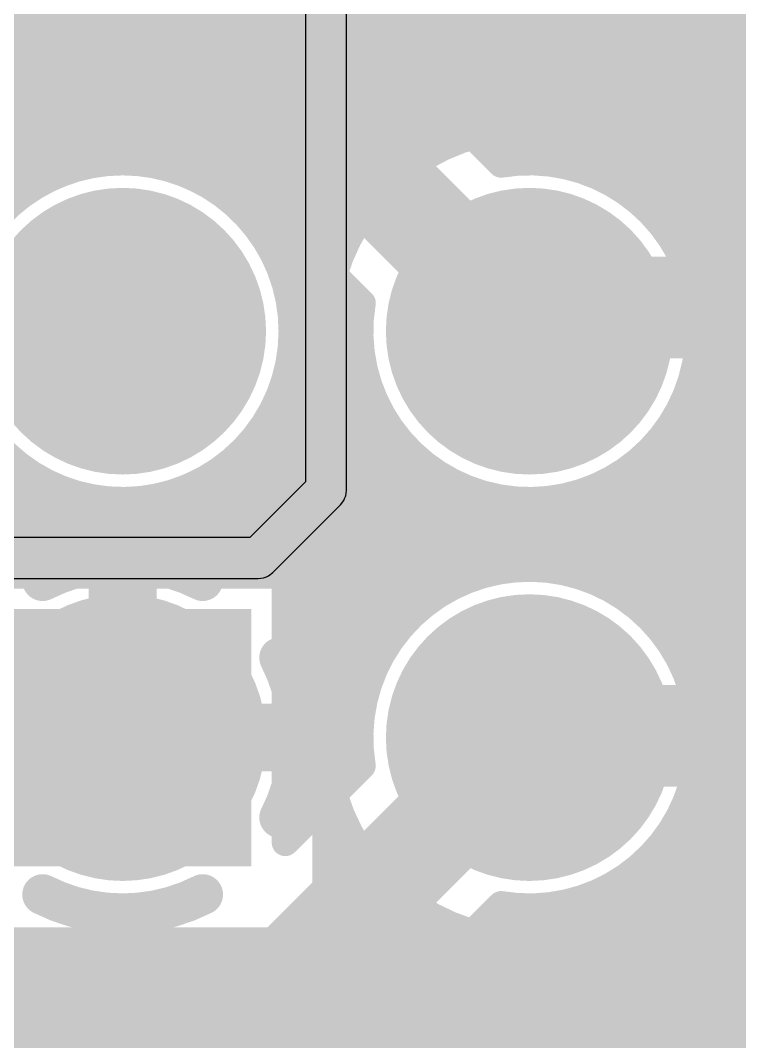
# Model space of a CAD drawing. Header units: millimetres. Extents: x 0.11 to 5.67, y 0.55 to 4.24.
# Drawn here: x 1.2754 to 1.4843, y 0.8201 to 1.1169 of the extents above; entities that cross this region are included whole.
import ezdxf

# ---------------------------------------------------------------- set-up
doc = ezdxf.new("R2010")
doc.units = ezdxf.units.MM
doc.header["$MEASUREMENT"] = 0
for name, color, linetype in [('BottomLayer', 5, 'Continuous'), ('BottomSolder', 6, 'Continuous'), ('InternalPlane1', 76, 'Continuous'), ('InternalPlane2', 16, 'Continuous'), ('MultiLayer', 9, 'Continuous'), ('PadHoleLayer', 156, 'Continuous'), ('TopLayer', 1, 'Continuous'), ('TopOverlay', 2, 'Continuous'), ('TopSolder', 216, 'Continuous')]:
    doc.layers.add(name, color=color, linetype=linetype)

# ---------------------------------------------------------------- blocks, each defined once
blk = doc.blocks.new('MIF2X02PRP_38')
at = {"layer": 'BottomLayer', "const_width": 0.03543}
for points in [[(-0.13583, 0.11811, 1), (-0.10039, 0.11811, 1)], [(-0.01772, 0.11811, 1), (0.01772, 0.11811, 1)], [(-0.13583, 0, 1), (-0.10039, 0, 1)]]:
    blk.add_lwpolyline(points, format="xyb", close=True, dxfattribs=at)
at = {"layer": 'BottomLayer'}
blk.add_solid([(0.03543, -0.03543), (0.03543, 0.03543), (-0.03543, -0.03543), (-0.03543, 0.03543)], dxfattribs=at)
at = {"layer": 'BottomSolder', "const_width": 0.0374}
for points in [[(-0.13681, 0.11811, 1), (-0.09941, 0.11811, 1)], [(-0.0187, 0.11811, 1), (0.0187, 0.11811, 1)], [(-0.13681, 0, 1), (-0.09941, 0, 1)]]:
    blk.add_lwpolyline(points, format="xyb", close=True, dxfattribs=at)
at = {"layer": 'BottomSolder'}
blk.add_solid([(0.0374, -0.0374), (0.0374, 0.0374), (-0.0374, -0.0374), (-0.0374, 0.0374)], dxfattribs=at)
at = {"layer": 'InternalPlane1'}
for points, const_width in [([(-0.13894, 0.11811, 1), (-0.09728, 0.11811, 1)], 0.04165), ([(-0.02083, 0.11811, 1), (0.02083, 0.11811, 1)], 0.04165), ([(-0.02619, 0.0456, 1), (-0.02028, 0.0456, 1)], 0.00591), ([(0.02028, 0.0456, 1), (0.02619, 0.0456, 1)], 0.00591), ([(-0.13894, 0, 1), (-0.09728, 0, 1)], 0.04165), ([(-0.04856, 0.02324, 1), (-0.04265, 0.02324, 1)], 0.00591), ([(0.04265, 0.02324, 1), (0.04856, 0.02324, 1)], 0.00591), ([(-0.04856, -0.02324, 1), (-0.04265, -0.02324, 1)], 0.00591), ([(0.04265, -0.02324, 1), (0.04856, -0.02324, 1)], 0.00591)]:
    blk.add_lwpolyline(points, format="xyb", close=True, dxfattribs=dict(at, const_width=const_width))
at = {"layer": 'InternalPlane1', "const_width": 0.01181}
for points in [[(-0.02324, 0.0456, -0.240079), (0.02324, 0.0456)], [(-0.0456, -0.02324, -0.240079), (-0.0456, 0.02324)], [(0.0456, 0.02324, -0.240079), (0.0456, -0.02324)]]:
    blk.add_lwpolyline(points, format="xyb", dxfattribs=at)
at = {"layer": 'InternalPlane2'}
for points, const_width in [([(-0.13894, 0.11811, 1), (-0.09728, 0.11811, 1)], 0.04165), ([(-0.02083, 0.11811, 1), (0.02083, 0.11811, 1)], 0.04165), ([(-0.1443, 0.0456, 1), (-0.13839, 0.0456, 1)], 0.00591), ([(-0.09783, 0.0456, 1), (-0.09192, 0.0456, 1)], 0.00591), ([(-0.02083, 0, 1), (0.02083, 0, 1)], 0.04165), ([(-0.16667, 0.02324, 1), (-0.16076, 0.02324, 1)], 0.00591), ([(-0.07546, 0.02324, 1), (-0.06955, 0.02324, 1)], 0.00591), ([(-0.16667, -0.02324, 1), (-0.16076, -0.02324, 1)], 0.00591), ([(-0.07546, -0.02324, 1), (-0.06955, -0.02324, 1)], 0.00591)]:
    blk.add_lwpolyline(points, format="xyb", close=True, dxfattribs=dict(at, const_width=const_width))
at = {"layer": 'InternalPlane2', "const_width": 0.01181}
for points in [[(-0.14135, 0.0456, -0.240079), (-0.09487, 0.0456)], [(-0.16371, -0.02324, -0.240079), (-0.16371, 0.02324)], [(-0.07251, 0.02324, -0.240079), (-0.07251, -0.02324)]]:
    blk.add_lwpolyline(points, format="xyb", dxfattribs=at)
at = {"layer": 'MultiLayer', "const_width": 0.03543}
for points in [[(-0.13583, 0.11811, 1), (-0.10039, 0.11811, 1)], [(-0.01772, 0.11811, 1), (0.01772, 0.11811, 1)], [(-0.13583, 0, 1), (-0.10039, 0, 1)]]:
    blk.add_lwpolyline(points, format="xyb", close=True, dxfattribs=at)
at = {"layer": 'MultiLayer'}
blk.add_solid([(0.03543, -0.03543), (0.03543, 0.03543), (-0.03543, -0.03543), (-0.03543, 0.03543)], dxfattribs=at)
at = {"layer": 'PadHoleLayer', "const_width": 0.02165}
for points in [[(-0.12894, 0.11811, 1), (-0.10728, 0.11811, 1)], [(-0.01083, 0.11811, 1), (0.01083, 0.11811, 1)], [(-0.12894, 0, 1), (-0.10728, 0, 1)], [(-0.01083, 0, 1), (0.01083, 0, 1)]]:
    blk.add_lwpolyline(points, format="xyb", close=True, dxfattribs=at)
at = {"layer": 'TopLayer', "const_width": 0.03543}
for points in [[(-0.13583, 0.11811, 1), (-0.10039, 0.11811, 1)], [(-0.01772, 0.11811, 1), (0.01772, 0.11811, 1)], [(-0.13583, 0, 1), (-0.10039, 0, 1)]]:
    blk.add_lwpolyline(points, format="xyb", close=True, dxfattribs=at)
at = {"layer": 'TopLayer'}
blk.add_solid([(0.03543, -0.03543), (0.03543, 0.03543), (-0.03543, -0.03543), (-0.03543, 0.03543)], dxfattribs=at)
at = {"layer": 'TopOverlay', "const_width": 0.01}
blk.add_lwpolyline([(0, 0.17323), (0, 0.23622)], dxfattribs=at)
at = {"layer": 'TopOverlay', "const_width": 0.005}
blk.add_lwpolyline([(-0.0025, 0.17323, 1), (0.0025, 0.17323, 1)], format="xyb", close=True, dxfattribs=at)
at = {"layer": 'TopSolder', "const_width": 0.0374}
for points in [[(-0.13681, 0.11811, 1), (-0.09941, 0.11811, 1)], [(-0.0187, 0.11811, 1), (0.0187, 0.11811, 1)], [(-0.13681, 0, 1), (-0.09941, 0, 1)]]:
    blk.add_lwpolyline(points, format="xyb", close=True, dxfattribs=at)
at = {"layer": 'TopSolder'}
blk.add_solid([(0.0374, -0.0374), (0.0374, 0.0374), (-0.0374, -0.0374), (-0.0374, 0.0374)], dxfattribs=at)

msp = doc.modelspace()

# ---------------------------------------------------------------- linework, layer by layer
at = {"layer": 'BottomLayer'}
for points, const_width in [([(1.47835, 1.07185), (1.47835, 1.1565)], 0.00787), ([(1.16732, 1.11712), (1.47835, 1.11712)], 0.00787), ([(1.16732, 1.10925), (1.47835, 1.10925)], 0.00787), ([(1.16732, 1.10137), (1.47835, 1.10137)], 0.00787), ([(1.16732, 1.0935), (1.47835, 1.0935)], 0.00787), ([(1.16732, 1.08563), (1.30445, 1.08563)], 0.00787), ([(1.30579, 1.08563), (1.42256, 1.08563)], 0.00787), ([(1.4239, 1.08563), (1.47835, 1.08563)], 0.00787), ([(1.16732, 1.07775), (1.27565, 1.07775)], 0.00787), ([(1.33459, 1.07775), (1.39376, 1.07775)], 0.00787), ([(1.4527, 1.07775), (1.47835, 1.07775)], 0.00787), ([(1.46114, 1.07185), (1.47835, 1.07185)], 0.00787), ([(1.34527, 1.06988), (1.38307, 1.06988)], 0.00787), ([(1.35237, 1.062), (1.37598, 1.062)], 0.00787), ([(1.35735, 1.05413), (1.371, 1.05413)], 0.00787), ([(1.3608, 1.04626), (1.36755, 1.04626)], 0.00787), ([(1.42323, 1.02657), (1.43012, 1.03346)], 0.02953), ([(1.43012, 1.03346), (1.53445, 1.03346)], 0.02953), ([(1.36079, 1.00689), (1.36755, 1.00689)], 0.00787), ([(1.35735, 0.99901), (1.371, 0.99901)], 0.00787), ([(1.47318, 0.99508), (1.47835, 0.99508)], 0.00787), ([(1.47835, 0.94734), (1.47835, 0.99508)], 0.00787), ([(1.35236, 0.99114), (1.37599, 0.99114)], 0.00787), ([(1.47047, 0.99114), (1.47835, 0.99114)], 0.00787), ([(1.34526, 0.98326), (1.38308, 0.98326)], 0.00787), ([(1.46337, 0.98326), (1.47835, 0.98326)], 0.00787), ([(1.16732, 0.97539), (1.27566, 0.97539)], 0.00787), ([(1.33457, 0.97539), (1.39377, 0.97539)], 0.00787), ([(1.45268, 0.97539), (1.47835, 0.97539)], 0.00787), ([(1.24606, 0.96752), (1.30512, 0.96752)], 0.00787), ([(1.30512, 0.96752), (1.36417, 0.96752)], 0.00787), ([(1.36417, 0.90846), (1.36417, 0.96752)], 0.00787), ([(1.36417, 0.96752), (1.42258, 0.96752)], 0.00787), ([(1.42388, 0.96752), (1.47835, 0.96752)], 0.00787), ([(1.36417, 0.95964), (1.39376, 0.95964)], 0.00787), ([(1.4527, 0.95964), (1.47835, 0.95964)], 0.00787), ([(1.36417, 0.95177), (1.38307, 0.95177)], 0.00787), ([(1.46338, 0.95177), (1.47835, 0.95177)], 0.00787), ([(1.46768, 0.94734), (1.47835, 0.94734)], 0.00787), ([(1.36417, 0.94389), (1.37598, 0.94389)], 0.00787), ([(1.36417, 0.93602), (1.371, 0.93602)], 0.00787), ([(1.36417, 0.92815), (1.36755, 0.92815)], 0.00787), ([(1.42323, 0.90846), (1.42372, 0.90896)], 0.02953), ([(1.42372, 0.90896), (1.53396, 0.90896)], 0.02953), ([(1.36417, 0.84941), (1.36417, 0.90846)], 0.00787), ([(1.36417, 0.88878), (1.36755, 0.88878)], 0.00787), ([(1.36417, 0.8809), (1.371, 0.8809)], 0.00787), ([(1.36417, 0.87303), (1.37599, 0.87303)], 0.00787), ([(1.46852, 0.87057), (1.47835, 0.87057)], 0.00787), ([(1.47835, 0.64862), (1.47835, 0.87057)], 0.00787), ([(1.36417, 0.86515), (1.38308, 0.86515)], 0.00787), ([(1.46337, 0.86515), (1.47835, 0.86515)], 0.00787), ([(1.36417, 0.85728), (1.39377, 0.85728)], 0.00787), ([(1.45268, 0.85728), (1.47835, 0.85728)], 0.00787), ([(1.16732, 0.84941), (1.47835, 0.84941)], 0.00787), ([(1.24606, 0.84941), (1.36417, 0.84941)], 0.00787), ([(1.16732, 0.84153), (1.47835, 0.84153)], 0.00787), ([(1.16732, 0.83366), (1.47835, 0.83366)], 0.00787), ([(1.16732, 0.82578), (1.47835, 0.82578)], 0.00787), ([(1.16732, 0.81791), (1.34156, 0.81791)], 0.00787), ([(1.38679, 0.81791), (1.47835, 0.81791)], 0.00787)]:
    msp.add_lwpolyline(points, dxfattribs=dict(at, const_width=const_width))
for points, const_width in [([(1.47638, 1.11712, 1), (1.48032, 1.11712, 1)], 0.00394), ([(1.47638, 1.10925, 1), (1.48032, 1.10925, 1)], 0.00394), ([(1.47638, 1.10137, 1), (1.48032, 1.10137, 1)], 0.00394), ([(1.47638, 1.0935, 1), (1.48032, 1.0935, 1)], 0.00394), ([(1.30248, 1.08563, 1), (1.30642, 1.08563, 1)], 0.00394), ([(1.30382, 1.08563, 1), (1.30776, 1.08563, 1)], 0.00394), ([(1.42059, 1.08563, 1), (1.42453, 1.08563, 1)], 0.00394), ([(1.42193, 1.08563, 1), (1.42587, 1.08563, 1)], 0.00394), ([(1.47638, 1.08563, 1), (1.48032, 1.08563, 1)], 0.00394), ([(1.27368, 1.07775, 1), (1.27762, 1.07775, 1)], 0.00394), ([(1.33262, 1.07775, 1), (1.33655, 1.07775, 1)], 0.00394), ([(1.39179, 1.07775, 1), (1.39573, 1.07775, 1)], 0.00394), ([(1.45073, 1.07775, 1), (1.45467, 1.07775, 1)], 0.00394), ([(1.47638, 1.07775, 1), (1.48032, 1.07775, 1)], 0.00394), ([(1.45918, 1.07185, 1), (1.46311, 1.07185, 1)], 0.00394), ([(1.45918, 1.07185, 1), (1.46311, 1.07185, 1)], 0.00394), ([(1.47638, 1.07185, 1), (1.48032, 1.07185, 1)], 0.00394), ([(1.47638, 1.07185, 1), (1.48032, 1.07185, 1)], 0.00394), ([(1.3433, 1.06988, 1), (1.34724, 1.06988, 1)], 0.00394), ([(1.38111, 1.06988, 1), (1.38504, 1.06988, 1)], 0.00394), ([(1.3504, 1.062, 1), (1.35433, 1.062, 1)], 0.00394), ([(1.37401, 1.062, 1), (1.37795, 1.062, 1)], 0.00394), ([(1.35538, 1.05413, 1), (1.35932, 1.05413, 1)], 0.00394), ([(1.36903, 1.05413, 1), (1.37296, 1.05413, 1)], 0.00394), ([(1.35883, 1.04626, 1), (1.36277, 1.04626, 1)], 0.00394), ([(1.36558, 1.04626, 1), (1.36952, 1.04626, 1)], 0.00394), ([(1.42274, 1.03346, 1), (1.4375, 1.03346, 1)], 0.01476), ([(1.42274, 1.03346, 1), (1.4375, 1.03346, 1)], 0.01476), ([(1.41585, 1.02657, 1), (1.43061, 1.02657, 1)], 0.01476), ([(1.3622, 1.02657, 1), (1.36614, 1.02657, 1)], 0.00394), ([(1.3622, 1.02657, 1), (1.36614, 1.02657, 1)], 0.00394), ([(1.3622, 1.02657, 1), (1.36614, 1.02657, 1)], 0.00394), ([(1.3622, 1.02657, 1), (1.36614, 1.02657, 1)], 0.00394), ([(1.35883, 1.00689, 1), (1.36276, 1.00689, 1)], 0.00394), ([(1.36558, 1.00689, 1), (1.36952, 1.00689, 1)], 0.00394), ([(1.35538, 0.99901, 1), (1.35932, 0.99901, 1)], 0.00394), ([(1.36903, 0.99901, 1), (1.37297, 0.99901, 1)], 0.00394), ([(1.47121, 0.99508, 1), (1.47515, 0.99508, 1)], 0.00394), ([(1.47121, 0.99508, 1), (1.47515, 0.99508, 1)], 0.00394), ([(1.47638, 0.99508, 1), (1.48031, 0.99508, 1)], 0.00394), ([(1.47638, 0.99508, 1), (1.48031, 0.99508, 1)], 0.00394), ([(1.35039, 0.99114, 1), (1.35433, 0.99114, 1)], 0.00394), ([(1.37402, 0.99114, 1), (1.37796, 0.99114, 1)], 0.00394), ([(1.4685, 0.99114, 1), (1.47244, 0.99114, 1)], 0.00394), ([(1.47638, 0.99114, 1), (1.48031, 0.99114, 1)], 0.00394), ([(1.3433, 0.98326, 1), (1.34723, 0.98326, 1)], 0.00394), ([(1.38111, 0.98326, 1), (1.38505, 0.98326, 1)], 0.00394), ([(1.46141, 0.98326, 1), (1.46534, 0.98326, 1)], 0.00394), ([(1.47638, 0.98326, 1), (1.48031, 0.98326, 1)], 0.00394), ([(1.27369, 0.97539, 1), (1.27763, 0.97539, 1)], 0.00394), ([(1.33261, 0.97539, 1), (1.33654, 0.97539, 1)], 0.00394), ([(1.3918, 0.97539, 1), (1.39574, 0.97539, 1)], 0.00394), ([(1.45072, 0.97539, 1), (1.45465, 0.97539, 1)], 0.00394), ([(1.47638, 0.97539, 1), (1.48031, 0.97539, 1)], 0.00394), ([(1.30315, 0.96752, 1), (1.30709, 0.96752, 1)], 0.00394), ([(1.30315, 0.96752, 1), (1.30709, 0.96752, 1)], 0.00394), ([(1.30315, 0.96752, 1), (1.30709, 0.96752, 1)], 0.00394), ([(1.30315, 0.96752, 1), (1.30709, 0.96752, 1)], 0.00394), ([(1.3622, 0.96752, 1), (1.36614, 0.96752, 1)], 0.00394), ([(1.3622, 0.96752, 1), (1.36614, 0.96752, 1)], 0.00394), ([(1.3622, 0.96752, 1), (1.36614, 0.96752, 1)], 0.00394), ([(1.42061, 0.96752, 1), (1.42454, 0.96752, 1)], 0.00394), ([(1.42126, 0.96752, 1), (1.4252, 0.96752, 1)], 0.00394), ([(1.42126, 0.96752, 1), (1.4252, 0.96752, 1)], 0.00394), ([(1.42126, 0.96752, 1), (1.4252, 0.96752, 1)], 0.00394), ([(1.42126, 0.96752, 1), (1.4252, 0.96752, 1)], 0.00394), ([(1.42191, 0.96752, 1), (1.42585, 0.96752, 1)], 0.00394), ([(1.47638, 0.96752, 1), (1.48031, 0.96752, 1)], 0.00394), ([(1.3622, 0.95964, 1), (1.36614, 0.95964, 1)], 0.00394), ([(1.39179, 0.95964, 1), (1.39573, 0.95964, 1)], 0.00394), ([(1.45073, 0.95964, 1), (1.45466, 0.95964, 1)], 0.00394), ([(1.47638, 0.95964, 1), (1.48031, 0.95964, 1)], 0.00394), ([(1.3622, 0.95177, 1), (1.36614, 0.95177, 1)], 0.00394), ([(1.38111, 0.95177, 1), (1.38504, 0.95177, 1)], 0.00394), ([(1.46141, 0.95177, 1), (1.46535, 0.95177, 1)], 0.00394), ([(1.47638, 0.95177, 1), (1.48031, 0.95177, 1)], 0.00394), ([(1.46571, 0.94734, 1), (1.46965, 0.94734, 1)], 0.00394), ([(1.46571, 0.94734, 1), (1.46965, 0.94734, 1)], 0.00394), ([(1.47638, 0.94734, 1), (1.48031, 0.94734, 1)], 0.00394), ([(1.47638, 0.94734, 1), (1.48031, 0.94734, 1)], 0.00394), ([(1.3622, 0.94389, 1), (1.36614, 0.94389, 1)], 0.00394), ([(1.37401, 0.94389, 1), (1.37795, 0.94389, 1)], 0.00394), ([(1.3622, 0.93602, 1), (1.36614, 0.93602, 1)], 0.00394), ([(1.36903, 0.93602, 1), (1.37296, 0.93602, 1)], 0.00394), ([(1.3622, 0.92815, 1), (1.36614, 0.92815, 1)], 0.00394), ([(1.36558, 0.92815, 1), (1.36952, 0.92815, 1)], 0.00394), ([(1.41585, 0.90846, 1), (1.43061, 0.90846, 1)], 0.01476), ([(1.41634, 0.90896, 1), (1.4311, 0.90896, 1)], 0.01476), ([(1.41634, 0.90896, 1), (1.4311, 0.90896, 1)], 0.01476), ([(1.3622, 0.90846, 1), (1.36614, 0.90846, 1)], 0.00394), ([(1.3622, 0.90846, 1), (1.36614, 0.90846, 1)], 0.00394), ([(1.3622, 0.90846, 1), (1.36614, 0.90846, 1)], 0.00394), ([(1.3622, 0.90846, 1), (1.36614, 0.90846, 1)], 0.00394), ([(1.3622, 0.88878, 1), (1.36614, 0.88878, 1)], 0.00394), ([(1.36558, 0.88878, 1), (1.36952, 0.88878, 1)], 0.00394), ([(1.3622, 0.8809, 1), (1.36614, 0.8809, 1)], 0.00394), ([(1.36903, 0.8809, 1), (1.37297, 0.8809, 1)], 0.00394), ([(1.3622, 0.87303, 1), (1.36614, 0.87303, 1)], 0.00394), ([(1.37402, 0.87303, 1), (1.37796, 0.87303, 1)], 0.00394), ([(1.46655, 0.87057, 1), (1.47049, 0.87057, 1)], 0.00394), ([(1.46655, 0.87057, 1), (1.47049, 0.87057, 1)], 0.00394), ([(1.47638, 0.87057, 1), (1.48031, 0.87057, 1)], 0.00394), ([(1.47638, 0.87057, 1), (1.48031, 0.87057, 1)], 0.00394), ([(1.3622, 0.86515, 1), (1.36614, 0.86515, 1)], 0.00394), ([(1.38111, 0.86515, 1), (1.38505, 0.86515, 1)], 0.00394), ([(1.46141, 0.86515, 1), (1.46534, 0.86515, 1)], 0.00394), ([(1.47638, 0.86515, 1), (1.48031, 0.86515, 1)], 0.00394), ([(1.3622, 0.85728, 1), (1.36614, 0.85728, 1)], 0.00394), ([(1.3918, 0.85728, 1), (1.39574, 0.85728, 1)], 0.00394), ([(1.45072, 0.85728, 1), (1.45465, 0.85728, 1)], 0.00394), ([(1.47638, 0.85728, 1), (1.48031, 0.85728, 1)], 0.00394), ([(1.3622, 0.84941, 1), (1.36614, 0.84941, 1)], 0.00394), ([(1.3622, 0.84941, 1), (1.36614, 0.84941, 1)], 0.00394), ([(1.47638, 0.84941, 1), (1.48031, 0.84941, 1)], 0.00394), ([(1.47638, 0.84153, 1), (1.48031, 0.84153, 1)], 0.00394), ([(1.47638, 0.83366, 1), (1.48031, 0.83366, 1)], 0.00394), ([(1.47638, 0.82578, 1), (1.48031, 0.82578, 1)], 0.00394), ([(1.44685, 0.73839, 1), (1.2815, 0.73839, 1)], 0.00787), ([(1.44685, 0.73839, 1), (1.2815, 0.73839, 1)], 0.00787), ([(1.33959, 0.81791, 1), (1.34353, 0.81791, 1)], 0.00394), ([(1.38482, 0.81791, 1), (1.38876, 0.81791, 1)], 0.00394), ([(1.47638, 0.81791, 1), (1.48031, 0.81791, 1)], 0.00394)]:
    msp.add_lwpolyline(points, format="xyb", close=True, dxfattribs=dict(at, const_width=const_width))
at = {"layer": 'BottomLayer', "const_width": 0.00787}
for points in [[(1.30512, 0.96752, -2.414214), (1.36417, 1.02657)], [(1.36417, 1.02657, -0.63673), (1.46114, 1.07185)], [(1.36417, 1.02657, -0.414214), (1.30512, 0.96752)], [(1.42323, 0.96752, -0.414214), (1.36417, 1.02657)], [(1.47318, 0.99508, -0.257543), (1.42323, 0.96752)], [(1.36417, 0.90846, -0.414214), (1.42323, 0.96752)], [(1.42323, 0.96752, -0.216332), (1.46768, 0.94734)], [(1.46852, 0.87057, -0.700752), (1.36417, 0.90846)]]:
    msp.add_lwpolyline(points, format="xyb", dxfattribs=at)
at = {"layer": 'InternalPlane2'}
for p, q in [((1.37013, 1.08563), (1.37013, 1.125)), ((1.35822, 1.12253), (1.35822, 1.08563)), ((1.35822, 1.08563), (1.35822, 0.98278)), ((1.37013, 0.98031), (1.37013, 1.08563)), ((1.35822, 0.98278), (1.34202, 0.96659)), ((1.36993, 0.97877), (1.37013, 0.98031)), ((1.36839, 0.9761), (1.36933, 0.97734)), ((1.36933, 0.97734), (1.36958, 0.97793)), ((1.36958, 0.97793), (1.36993, 0.97877)), ((1.3487, 0.95642), (1.36839, 0.9761)), ((1.34202, 0.96659), (0.83416, 0.96659)), ((1.34747, 0.95547), (1.3487, 0.95642)), ((0.83169, 0.95467), (1.34449, 0.95467)), ((1.34449, 0.95467), (1.34603, 0.95488)), ((1.34603, 0.95488), (1.34687, 0.95522)), ((1.34687, 0.95522), (1.34747, 0.95547))]:
    msp.add_line(p, q, dxfattribs=at)
at = {"layer": 'InternalPlane2', "const_width": 0.01181}
for points in [[(1.36417, 1.08563), (1.36417, 1.125)], [(1.36417, 0.98031), (1.36417, 1.08563)], [(1.34449, 0.96063), (1.36417, 0.98031)], [(0.83169, 0.96063), (1.32185, 0.96063)], [(1.32185, 0.96063), (1.34449, 0.96063)]]:
    msp.add_lwpolyline(points, dxfattribs=at)
at = {"layer": 'InternalPlane2', "const_width": 0.00591}
for points in [[(1.36122, 1.08563, 1), (1.36713, 1.08563, 1)], [(1.36122, 1.08563, 1), (1.36713, 1.08563, 1)], [(1.36122, 0.98031, 1), (1.36713, 0.98031, 1)], [(1.36122, 0.98031, 1), (1.36713, 0.98031, 1)], [(1.3189, 0.96063, 1), (1.3248, 0.96063, 1)], [(1.3189, 0.96063, 1), (1.3248, 0.96063, 1)], [(1.34154, 0.96063, 1), (1.34744, 0.96063, 1)], [(1.34154, 0.96063, 1), (1.34744, 0.96063, 1)]]:
    msp.add_lwpolyline(points, format="xyb", close=True, dxfattribs=at)
at = {"layer": 'TopLayer'}
for points, const_width in [([(1.36861, 1.12156), (1.41506, 1.07511)], 0.00787), ([(1.37305, 1.11712), (1.75012, 1.11712)], 0.00787), ([(1.25394, 1.10138), (1.34843, 1.10138)], 0.02953), ([(1.34843, 1.10138), (1.42323, 1.02657)], 0.02953), ([(1.38092, 1.10925), (1.74225, 1.10925)], 0.00787), ([(1.3888, 1.10137), (1.73438, 1.10137)], 0.00787), ([(1.39667, 1.0935), (1.7265, 1.0935)], 0.00787), ([(1.40454, 1.08563), (1.5302, 1.08563)], 0.00787), ([(1.41242, 1.07775), (1.51966, 1.07775)], 0.00787), ([(1.26576, 1.07283), (1.28833, 1.07283)], 0.00787), ([(1.32191, 1.07283), (1.3366, 1.07283)], 0.00787), ([(1.3366, 1.07283), (1.3747, 1.03474)], 0.00787), ([(1.2628, 1.06988), (1.28174, 1.06988)], 0.00787), ([(1.3285, 1.06988), (1.33956, 1.06988)], 0.00787), ([(1.44661, 1.06988), (1.51509, 1.06988)], 0.00787), ([(1.33927, 1.062), (1.34743, 1.062)], 0.00787), ([(1.45738, 1.062), (1.51336, 1.062)], 0.00787), ([(1.34589, 1.05413), (1.35531, 1.05413)], 0.00787), ([(1.464, 1.05413), (1.51393, 1.05413)], 0.00787), ([(1.35022, 1.04626), (1.36318, 1.04626)], 0.00787), ([(1.46833, 1.04626), (1.51695, 1.04626)], 0.00787), ([(1.35289, 1.03838), (1.37105, 1.03838)], 0.00787), ([(1.471, 1.03838), (1.52366, 1.03838)], 0.00787), ([(1.35417, 1.03051), (1.37417, 1.03051)], 0.00787), ([(1.47228, 1.03051), (1.60848, 1.03051)], 0.00787), ([(1.35417, 1.02263), (1.37417, 1.02263)], 0.00787), ([(1.47228, 1.02263), (1.60639, 1.02263)], 0.00787), ([(1.35289, 1.01476), (1.37546, 1.01476)], 0.00787), ([(1.471, 1.01476), (1.60681, 1.01476)], 0.00787), ([(1.35022, 1.00689), (1.37813, 1.00689)], 0.00787), ([(1.46833, 1.00689), (1.53384, 1.00689)], 0.00787), ([(1.34589, 0.99901), (1.38246, 0.99901)], 0.00787), ([(1.464, 0.99901), (1.52077, 0.99901)], 0.00787), ([(1.33927, 0.99114), (1.38908, 0.99114)], 0.00787), ([(1.45738, 0.99114), (1.51561, 0.99114)], 0.00787), ([(1.01746, 0.98326), (1.28175, 0.98326)], 0.00787), ([(1.32849, 0.98326), (1.39986, 0.98326)], 0.00787), ([(1.4466, 0.98326), (1.51348, 0.98326)], 0.00787), ([(0.95866, 0.97539), (1.51369, 0.97539)], 0.00787), ([(0.95849, 0.96752), (1.51627, 0.96752)], 0.00787), ([(0.95532, 0.95964), (1.5222, 0.95964)], 0.00787), ([(1.30512, 0.90846), (1.30512, 0.95177)], 0.01969), ([(1.25787, 0.95571), (1.35236, 0.95571)], 0.00787), ([(1.35236, 0.87796), (1.35236, 0.95571)], 0.00787), ([(1.35236, 0.95177), (1.39985, 0.95177)], 0.00787), ([(1.44661, 0.95177), (1.67821, 0.95177)], 0.00787), ([(1.35236, 0.94389), (1.38907, 0.94389)], 0.00787), ([(1.45738, 0.94389), (1.68609, 0.94389)], 0.00787), ([(1.35236, 0.93602), (1.38245, 0.93602)], 0.00787), ([(1.464, 0.93602), (1.68701, 0.93602)], 0.00787), ([(1.35236, 0.92815), (1.37812, 0.92815)], 0.00787), ([(1.46833, 0.92815), (1.68701, 0.92815)], 0.00787), ([(1.35039, 0.83563), (1.42323, 0.90846)], 0.02953), ([(1.35236, 0.92027), (1.37545, 0.92027)], 0.00787), ([(1.471, 0.92027), (1.68701, 0.92027)], 0.00787), ([(1.26181, 0.90846), (1.30512, 0.90846)], 0.01969), ([(1.30512, 0.90846), (1.34843, 0.90846)], 0.01969), ([(1.35236, 0.9124), (1.37417, 0.9124)], 0.00787), ([(1.47228, 0.9124), (1.68619, 0.9124)], 0.00787), ([(1.35236, 0.90452), (1.37417, 0.90452)], 0.00787), ([(1.47228, 0.90452), (1.6865, 0.90452)], 0.00787), ([(1.35236, 0.87796), (1.3747, 0.9003)], 0.00787), ([(1.35236, 0.89665), (1.37105, 0.89665)], 0.00787), ([(1.471, 0.89665), (1.68945, 0.89665)], 0.00787), ([(1.35236, 0.88878), (1.36317, 0.88878)], 0.00787), ([(1.46833, 0.88878), (1.69653, 0.88878)], 0.00787), ([(1.464, 0.8809), (1.73622, 0.8809)], 0.00787), ([(1.45738, 0.87303), (1.73622, 0.87303)], 0.00787), ([(1.4466, 0.86515), (1.73622, 0.86515)], 0.00787), ([(1.37058, 0.81545), (1.41506, 0.85993)], 0.00787), ([(1.41241, 0.85728), (1.73622, 0.85728)], 0.00787), ([(1.40454, 0.84941), (1.97602, 0.84941)], 0.00787), ([(1.22638, 0.83563), (1.35039, 0.83563)], 0.02953), ([(1.39666, 0.84153), (1.971, 0.84153)], 0.00787), ([(1.38879, 0.83366), (1.96671, 0.83366)], 0.00787), ([(1.38091, 0.82578), (1.96309, 0.82578)], 0.00787), ([(1.37304, 0.81791), (1.96007, 0.81791)], 0.00787)]:
    msp.add_lwpolyline(points, dxfattribs=dict(at, const_width=const_width))
for points, const_width in [([(1.37108, 1.11712, 1), (1.37502, 1.11712, 1)], 0.00394), ([(1.34104, 1.10138, 1), (1.35581, 1.10138, 1)], 0.01476), ([(1.34104, 1.10138, 1), (1.35581, 1.10138, 1)], 0.01476), ([(1.37895, 1.10925, 1), (1.38289, 1.10925, 1)], 0.00394), ([(1.38683, 1.10137, 1), (1.39076, 1.10137, 1)], 0.00394), ([(1.3947, 1.0935, 1), (1.39864, 1.0935, 1)], 0.00394), ([(1.40257, 1.08563, 1), (1.40651, 1.08563, 1)], 0.00394), ([(1.41045, 1.07775, 1), (1.41439, 1.07775, 1)], 0.00394), ([(1.4131, 1.07511, 1), (1.41703, 1.07511, 1)], 0.00394), ([(1.4131, 1.07511, 1), (1.41703, 1.07511, 1)], 0.00394), ([(1.28636, 1.07283, 1), (1.2903, 1.07283, 1)], 0.00394), ([(1.28636, 1.07283, 1), (1.2903, 1.07283, 1)], 0.00394), ([(1.31994, 1.07283, 1), (1.32388, 1.07283, 1)], 0.00394), ([(1.31994, 1.07283, 1), (1.32388, 1.07283, 1)], 0.00394), ([(1.33463, 1.07283, 1), (1.33857, 1.07283, 1)], 0.00394), ([(1.33463, 1.07283, 1), (1.33857, 1.07283, 1)], 0.00394), ([(1.27977, 1.06988, 1), (1.2837, 1.06988, 1)], 0.00394), ([(1.32653, 1.06988, 1), (1.33047, 1.06988, 1)], 0.00394), ([(1.33759, 1.06988, 1), (1.34153, 1.06988, 1)], 0.00394), ([(1.44464, 1.06988, 1), (1.44858, 1.06988, 1)], 0.00394), ([(1.33731, 1.062, 1), (1.34124, 1.062, 1)], 0.00394), ([(1.34546, 1.062, 1), (1.3494, 1.062, 1)], 0.00394), ([(1.45542, 1.062, 1), (1.45935, 1.062, 1)], 0.00394), ([(1.34392, 1.05413, 1), (1.34786, 1.05413, 1)], 0.00394), ([(1.35334, 1.05413, 1), (1.35728, 1.05413, 1)], 0.00394), ([(1.46203, 1.05413, 1), (1.46597, 1.05413, 1)], 0.00394), ([(1.34826, 1.04626, 1), (1.35219, 1.04626, 1)], 0.00394), ([(1.36121, 1.04626, 1), (1.36515, 1.04626, 1)], 0.00394), ([(1.46637, 1.04626, 1), (1.4703, 1.04626, 1)], 0.00394), ([(1.35092, 1.03838, 1), (1.35486, 1.03838, 1)], 0.00394), ([(1.36909, 1.03838, 1), (1.37302, 1.03838, 1)], 0.00394), ([(1.46904, 1.03838, 1), (1.47297, 1.03838, 1)], 0.00394), ([(1.37273, 1.03474, 1), (1.37667, 1.03474, 1)], 0.00394), ([(1.37273, 1.03474, 1), (1.37667, 1.03474, 1)], 0.00394), ([(1.41585, 1.02657, 1), (1.43061, 1.02657, 1)], 0.01476), ([(1.3522, 1.03051, 1), (1.35614, 1.03051, 1)], 0.00394), ([(1.3722, 1.03051, 1), (1.37614, 1.03051, 1)], 0.00394), ([(1.47032, 1.03051, 1), (1.47425, 1.03051, 1)], 0.00394), ([(1.35236, 1.02657, 1), (1.3563, 1.02657, 1)], 0.00394), ([(1.35236, 1.02657, 1), (1.3563, 1.02657, 1)], 0.00394), ([(1.47047, 1.02657, 1), (1.47441, 1.02657, 1)], 0.00394), ([(1.47047, 1.02657, 1), (1.47441, 1.02657, 1)], 0.00394), ([(1.3522, 1.02263, 1), (1.35614, 1.02263, 1)], 0.00394), ([(1.37221, 1.02263, 1), (1.37614, 1.02263, 1)], 0.00394), ([(1.47031, 1.02263, 1), (1.47425, 1.02263, 1)], 0.00394), ([(1.35092, 1.01476, 1), (1.35486, 1.01476, 1)], 0.00394), ([(1.37349, 1.01476, 1), (1.37742, 1.01476, 1)], 0.00394), ([(1.46903, 1.01476, 1), (1.47297, 1.01476, 1)], 0.00394), ([(1.34825, 1.00689, 1), (1.35219, 1.00689, 1)], 0.00394), ([(1.37616, 1.00689, 1), (1.38009, 1.00689, 1)], 0.00394), ([(1.46636, 1.00689, 1), (1.4703, 1.00689, 1)], 0.00394), ([(1.34392, 0.99901, 1), (1.34786, 0.99901, 1)], 0.00394), ([(1.38049, 0.99901, 1), (1.38443, 0.99901, 1)], 0.00394), ([(1.46203, 0.99901, 1), (1.46597, 0.99901, 1)], 0.00394), ([(1.3373, 0.99114, 1), (1.34124, 0.99114, 1)], 0.00394), ([(1.38711, 0.99114, 1), (1.39105, 0.99114, 1)], 0.00394), ([(1.45541, 0.99114, 1), (1.45935, 0.99114, 1)], 0.00394), ([(1.27978, 0.98326, 1), (1.28372, 0.98326, 1)], 0.00394), ([(1.32652, 0.98326, 1), (1.33045, 0.98326, 1)], 0.00394), ([(1.39789, 0.98326, 1), (1.40183, 0.98326, 1)], 0.00394), ([(1.44463, 0.98326, 1), (1.44856, 0.98326, 1)], 0.00394), ([(1.3002, 0.95177, 1), (1.31004, 0.95177, 1)], 0.00984), ([(1.35039, 0.95571, 1), (1.35433, 0.95571, 1)], 0.00394), ([(1.35039, 0.95571, 1), (1.35433, 0.95571, 1)], 0.00394), ([(1.35039, 0.95177, 1), (1.35433, 0.95177, 1)], 0.00394), ([(1.39788, 0.95177, 1), (1.40182, 0.95177, 1)], 0.00394), ([(1.44464, 0.95177, 1), (1.44858, 0.95177, 1)], 0.00394), ([(1.35039, 0.94389, 1), (1.35433, 0.94389, 1)], 0.00394), ([(1.3871, 0.94389, 1), (1.39104, 0.94389, 1)], 0.00394), ([(1.45542, 0.94389, 1), (1.45935, 0.94389, 1)], 0.00394), ([(1.35039, 0.93602, 1), (1.35433, 0.93602, 1)], 0.00394), ([(1.38049, 0.93602, 1), (1.38442, 0.93602, 1)], 0.00394), ([(1.46203, 0.93602, 1), (1.46597, 0.93602, 1)], 0.00394), ([(1.35039, 0.92815, 1), (1.35433, 0.92815, 1)], 0.00394), ([(1.37615, 0.92815, 1), (1.38009, 0.92815, 1)], 0.00394), ([(1.46637, 0.92815, 1), (1.4703, 0.92815, 1)], 0.00394), ([(1.35039, 0.92027, 1), (1.35433, 0.92027, 1)], 0.00394), ([(1.37348, 0.92027, 1), (1.37742, 0.92027, 1)], 0.00394), ([(1.41585, 0.90846, 1), (1.43061, 0.90846, 1)], 0.01476), ([(1.46903, 0.92027, 1), (1.47297, 0.92027, 1)], 0.00394), ([(1.3002, 0.90846, 1), (1.31004, 0.90846, 1)], 0.00984), ([(1.3002, 0.90846, 1), (1.31004, 0.90846, 1)], 0.00984), ([(1.3002, 0.90846, 1), (1.31004, 0.90846, 1)], 0.00984), ([(1.3435, 0.90846, 1), (1.35335, 0.90846, 1)], 0.00984), ([(1.35039, 0.9124, 1), (1.35433, 0.9124, 1)], 0.00394), ([(1.3722, 0.9124, 1), (1.37614, 0.9124, 1)], 0.00394), ([(1.47031, 0.9124, 1), (1.47425, 0.9124, 1)], 0.00394), ([(1.47047, 0.90846, 1), (1.47441, 0.90846, 1)], 0.00394), ([(1.47047, 0.90846, 1), (1.47441, 0.90846, 1)], 0.00394), ([(1.35039, 0.90452, 1), (1.35433, 0.90452, 1)], 0.00394), ([(1.37221, 0.90452, 1), (1.37614, 0.90452, 1)], 0.00394), ([(1.47031, 0.90452, 1), (1.47425, 0.90452, 1)], 0.00394), ([(1.37273, 0.9003, 1), (1.37667, 0.9003, 1)], 0.00394), ([(1.37273, 0.9003, 1), (1.37667, 0.9003, 1)], 0.00394), ([(1.35039, 0.89665, 1), (1.35433, 0.89665, 1)], 0.00394), ([(1.36908, 0.89665, 1), (1.37302, 0.89665, 1)], 0.00394), ([(1.46903, 0.89665, 1), (1.47297, 0.89665, 1)], 0.00394), ([(1.35039, 0.88878, 1), (1.35433, 0.88878, 1)], 0.00394), ([(1.3612, 0.88878, 1), (1.36514, 0.88878, 1)], 0.00394), ([(1.46636, 0.88878, 1), (1.4703, 0.88878, 1)], 0.00394), ([(1.46203, 0.8809, 1), (1.46597, 0.8809, 1)], 0.00394), ([(1.35039, 0.87796, 1), (1.35433, 0.87796, 1)], 0.00394), ([(1.35039, 0.87796, 1), (1.35433, 0.87796, 1)], 0.00394), ([(1.45541, 0.87303, 1), (1.45935, 0.87303, 1)], 0.00394), ([(1.44463, 0.86515, 1), (1.44857, 0.86515, 1)], 0.00394), ([(1.4131, 0.85993, 1), (1.41703, 0.85993, 1)], 0.00394), ([(1.4131, 0.85993, 1), (1.41703, 0.85993, 1)], 0.00394), ([(1.41044, 0.85728, 1), (1.41438, 0.85728, 1)], 0.00394), ([(1.40257, 0.84941, 1), (1.4065, 0.84941, 1)], 0.00394), ([(1.34301, 0.83563, 1), (1.35778, 0.83563, 1)], 0.01476), ([(1.34301, 0.83563, 1), (1.35778, 0.83563, 1)], 0.01476), ([(1.39469, 0.84153, 1), (1.39863, 0.84153, 1)], 0.00394), ([(1.38682, 0.83366, 1), (1.39076, 0.83366, 1)], 0.00394), ([(1.37895, 0.82578, 1), (1.38288, 0.82578, 1)], 0.00394), ([(1.37107, 0.81791, 1), (1.37501, 0.81791, 1)], 0.00394)]:
    msp.add_lwpolyline(points, format="xyb", close=True, dxfattribs=dict(at, const_width=const_width))
at = {"layer": 'TopLayer', "const_width": 0.00787}
for points in [[(1.41506, 1.07511, -0.463916), (1.47244, 1.02657)], [(1.35433, 1.02657, -1.922042), (1.28833, 1.07283)], [(1.32191, 1.07283, -0.315547), (1.35433, 1.02657)], [(1.47244, 1.02657, -1.08701), (1.3747, 1.03474)], [(1.3747, 0.9003, -1.08701), (1.47244, 0.90846)], [(1.47244, 0.90846, -0.463916), (1.41506, 0.85993)]]:
    msp.add_lwpolyline(points, format="xyb", dxfattribs=at)

# ---------------------------------------------------------------- block references
at = {"rotation": 270}
msp.add_blockref('MIF2X02PRP_38', (1.30512, 0.90846), dxfattribs=at)

doc.saveas('drawing.dxf')
